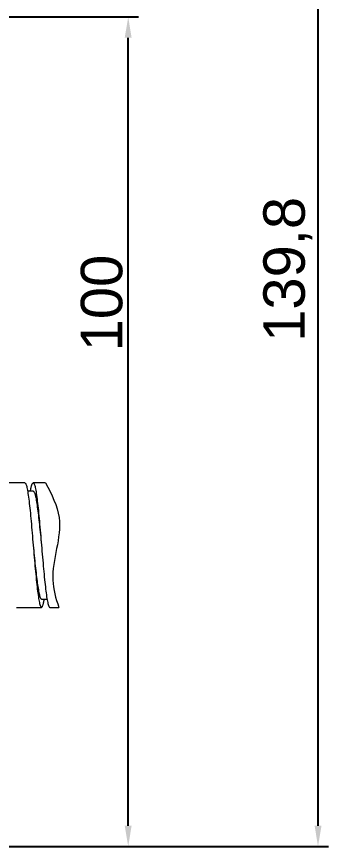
# Model space of a CAD drawing. Header units: millimetres. Extents: x 1334 to 1928, y -1757 to -1337.
# Drawn here: x 1743.1 to 1780.7, y -1610.2 to -1510.1 of the extents above; entities that cross this region are included whole.
import ezdxf

# ---------------------------------------------------------------- set-up
doc = ezdxf.new("R2010")
doc.units = ezdxf.units.MM
doc.header["$LTSCALE"] = 0.1
doc.layers.get('0').update_dxf_attribs({"lineweight": 13})
doc.layers.add('DIM', color=3, linetype='Continuous', lineweight=9)
doc.styles.get("Standard").update_dxf_attribs({"font": 'arial.ttf'})
doc.dimstyles.new('ISO-25', dxfattribs={"dimtxt": 2.5, "dimasz": 2.5, "dimexe": 1.25, "dimexo": 0.625, "dimtad": 1, "dimtxsty": 'Standard', "dimcen": 2.5, "dimadec": 0, "dimazin": 0, "dimtfac": 1, "dimtmove": 0, "dimatfit": 3, "dimfxl": 0, "dimarcsym": 0})

# ---------------------------------------------------------------- blocks, each defined once
blk = doc.blocks.new('*D27')
at = {"layer": 'Defpoints', "color": 0}
for p in [(1718.55, -1510.16), (1756.55, -1510.16), (1718.55, -1610.16)]:
    blk.add_point(p, dxfattribs=at)
at = {"layer": 'DIM', "color": 0, "linetype": 'ByBlock', "lineweight": -2}
for p, q in [((1719.18, -1510.16), (1757.8, -1510.16)), ((1756.55, -1607.66), (1756.55, -1512.66)), ((1719.18, -1610.16), (1757.8, -1610.16))]:
    blk.add_line(p, q, dxfattribs=at)
at = {"layer": 'DIM', "color": 0}
for points in [[(1756.13, -1512.66), (1756.96, -1512.66), (1756.55, -1510.16)], [(1756.13, -1607.66), (1756.96, -1607.66), (1756.55, -1610.16)]]:
    blk.add_solid(points, dxfattribs=at)
at = {"layer": 'DIM', "color": 0, "insert": (1753.37, -1544.65), "char_height": 5, "attachment_point": 5, "rotation": 90}
blk.add_mtext('100', dxfattribs=at)
blk = doc.blocks.new('*D28')
at = {"layer": 'Defpoints', "color": 0}
for p in [(1695.55, -1470.32), (1779.44, -1470.32), (1718.55, -1610.16)]:
    blk.add_point(p, dxfattribs=at)
at = {"layer": 'DIM', "color": 0, "linetype": 'ByBlock', "lineweight": -2}
for p, q in [((1696.18, -1470.32), (1780.69, -1470.32)), ((1779.44, -1607.66), (1779.44, -1472.82)), ((1719.18, -1610.16), (1780.69, -1610.16))]:
    blk.add_line(p, q, dxfattribs=at)
at = {"layer": 'DIM', "color": 0}
for points in [[(1779.03, -1472.82), (1779.86, -1472.82), (1779.44, -1470.32)], [(1779.03, -1607.66), (1779.86, -1607.66), (1779.44, -1610.16)]]:
    blk.add_solid(points, dxfattribs=at)
at = {"layer": 'DIM', "color": 0, "insert": (1775.81, -1540.59), "char_height": 5, "attachment_point": 5, "rotation": 90}
blk.add_mtext('139,8', dxfattribs=at)

msp = doc.modelspace()

# ---------------------------------------------------------------- linework, layer by layer
at = {"color": 7, "linetype": 'Continuous'}
for p, q in [((1744.088, -1566.335), (1741.088, -1566.335)), ((1746.588, -1566.335), (1745.088, -1566.335)), ((1745.088, -1567.335), (1744.417, -1567.335)), ((1746.088, -1580.335), (1746.758, -1580.335)), ((1743.088, -1581.335), (1746.088, -1581.335)), ((1747.088, -1581.335), (1748.195, -1581.335))]:
    msp.add_line(p, q, dxfattribs=at)
for points, knots in [([(1744.088, -1566.335), (1744.112, -1566.335), (1744.15, -1566.365), (1744.185, -1566.42), (1744.231, -1566.515), (1744.284, -1566.678), (1744.345, -1566.927), (1744.406, -1567.241), (1744.494, -1567.782), (1744.599, -1568.598), (1744.721, -1569.721), (1744.843, -1571.001), (1744.965, -1572.39), (1745.046, -1573.347), (1745.088, -1573.835)], [0, 0, 0, 0, 0.009478, 0.0166803, 0.0259091, 0.0507846, 0.0843677, 0.1264979, 0.1768635, 0.3004447, 0.4505946, 0.6216623, 0.8071529, 1, 1, 1, 1]), ([(1744.756, -1567.331), (1744.781, -1567.187), (1744.818, -1566.985), (1744.877, -1566.738), (1744.917, -1566.597), (1744.959, -1566.485), (1745.002, -1566.395), (1745.053, -1566.335), (1745.088, -1566.335)], [0, 0, 0, 0, 0.408065, 0.5723152, 0.7093939, 0.8193071, 0.9026259, 1, 1, 1, 1]), ([(1745.088, -1566.335), (1745.112, -1566.335), (1745.15, -1566.365), (1745.185, -1566.42), (1745.231, -1566.515), (1745.284, -1566.678), (1745.345, -1566.927), (1745.406, -1567.241), (1745.494, -1567.782), (1745.599, -1568.598), (1745.721, -1569.721), (1745.843, -1571.001), (1745.965, -1572.39), (1746.046, -1573.347), (1746.088, -1573.835)], [0, 0, 0, 0, 0.00948, 0.0166814, 0.025907, 0.0507871, 0.0843652, 0.1265001, 0.1768615, 0.3004435, 0.4505943, 0.6216624, 0.8071532, 1, 1, 1, 1]), ([(1746.588, -1566.335), (1747.305, -1567.708), (1749.23, -1571.393), (1746.832, -1576.737), (1747.801, -1580.254), (1748.195, -1581.335)], [0, 0, 0, 0, 4.489487, 12.0537408, 15.4529747, 15.4529747, 15.4529747, 15.4529747]), ([(1745.088, -1567.335), (1745.111, -1567.335), (1745.149, -1567.36), (1745.185, -1567.408), (1745.231, -1567.49), (1745.284, -1567.632), (1745.345, -1567.847), (1745.406, -1568.12), (1745.494, -1568.589), (1745.599, -1569.296), (1745.721, -1570.269), (1745.843, -1571.379), (1745.965, -1572.583), (1746.046, -1573.412), (1746.088, -1573.835)], [0, 0, 0, 0, 0.0105455, 0.0180891, 0.0275727, 0.0527848, 0.0865452, 0.1287551, 0.179116, 0.3025108, 0.4522934, 0.6228649, 0.8077752, 1, 1, 1, 1]), ([(1745.088, -1573.835), (1745.129, -1574.258), (1745.21, -1575.087), (1745.333, -1576.291), (1745.455, -1577.401), (1745.576, -1578.374), (1745.682, -1579.081), (1745.77, -1579.55), (1745.831, -1579.823), (1745.892, -1580.038), (1745.945, -1580.18), (1745.991, -1580.262), (1746.027, -1580.31), (1746.065, -1580.335), (1746.088, -1580.335)], [0, 0, 0, 0, 0.1922248, 0.3771349, 0.5477062, 0.6974885, 0.8208831, 0.8712467, 0.9134537, 0.9472171, 0.9724261, 0.9819111, 0.989456, 1, 1, 1, 1]), ([(1745.088, -1573.835), (1745.129, -1574.323), (1745.21, -1575.28), (1745.333, -1576.669), (1745.455, -1577.949), (1745.576, -1579.072), (1745.682, -1579.888), (1745.77, -1580.429), (1745.831, -1580.743), (1745.892, -1580.991), (1745.944, -1581.155), (1745.991, -1581.25), (1746.025, -1581.304), (1746.064, -1581.335), (1746.088, -1581.335)], [0, 0, 0, 0, 0.192847, 0.3783376, 0.5494052, 0.6995551, 0.8231363, 0.8735022, 0.9156323, 0.9492154, 0.9740909, 0.9833198, 0.9905219, 1, 1, 1, 1]), ([(1746.088, -1573.835), (1746.129, -1574.323), (1746.21, -1575.28), (1746.333, -1576.669), (1746.455, -1577.949), (1746.576, -1579.072), (1746.682, -1579.888), (1746.77, -1580.429), (1746.831, -1580.743), (1746.892, -1580.991), (1746.944, -1581.155), (1746.991, -1581.25), (1747.025, -1581.304), (1747.064, -1581.335), (1747.088, -1581.335)], [0, 0, 0, 0, 0.1928466, 0.378337, 0.5494047, 0.6995552, 0.8231372, 0.8735, 0.9156339, 0.9492124, 0.9740928, 0.9833193, 0.9905193, 1, 1, 1, 1]), ([(1746.088, -1581.335), (1746.122, -1581.335), (1746.173, -1581.276), (1746.216, -1581.189), (1746.256, -1581.079), (1746.296, -1580.941), (1746.355, -1580.699), (1746.392, -1580.502), (1746.416, -1580.362)], [0, 0, 0, 0, 0.0979008, 0.1812653, 0.29112, 0.4281319, 0.5922248, 1, 1, 1, 1])]:
    msp.add_open_spline(points, degree=3, knots=knots, dxfattribs=at)

# ---------------------------------------------------------------- dimensions: what is measured, and where the dimension line sits
at = {"layer": 'DIM'}
for base, p2, picture, middle in [((1779.445, -1470.324), (1695.552, -1470.324), '*D28', (1779.445, -1540.591)), ((1756.546, -1510.158), (1718.552, -1510.158), '*D27', (1756.546, -1544.648))]:
    dim = msp.add_linear_dim(base=base, p1=(1718.551, -1610.158), p2=p2, angle=90, dimstyle='ISO-25', override={"dimtxt": 5, "dimdec": 1, "dimcen": 5, "dimtdec": 1, "dimfxl": 1.25, "dimarcsym": 1}, dxfattribs=at)
    dim.commit()
    dim.dimension.update_dxf_attribs({"geometry": picture, "text_midpoint": middle, "dimtype": 160})

doc.saveas('drawing.dxf')
